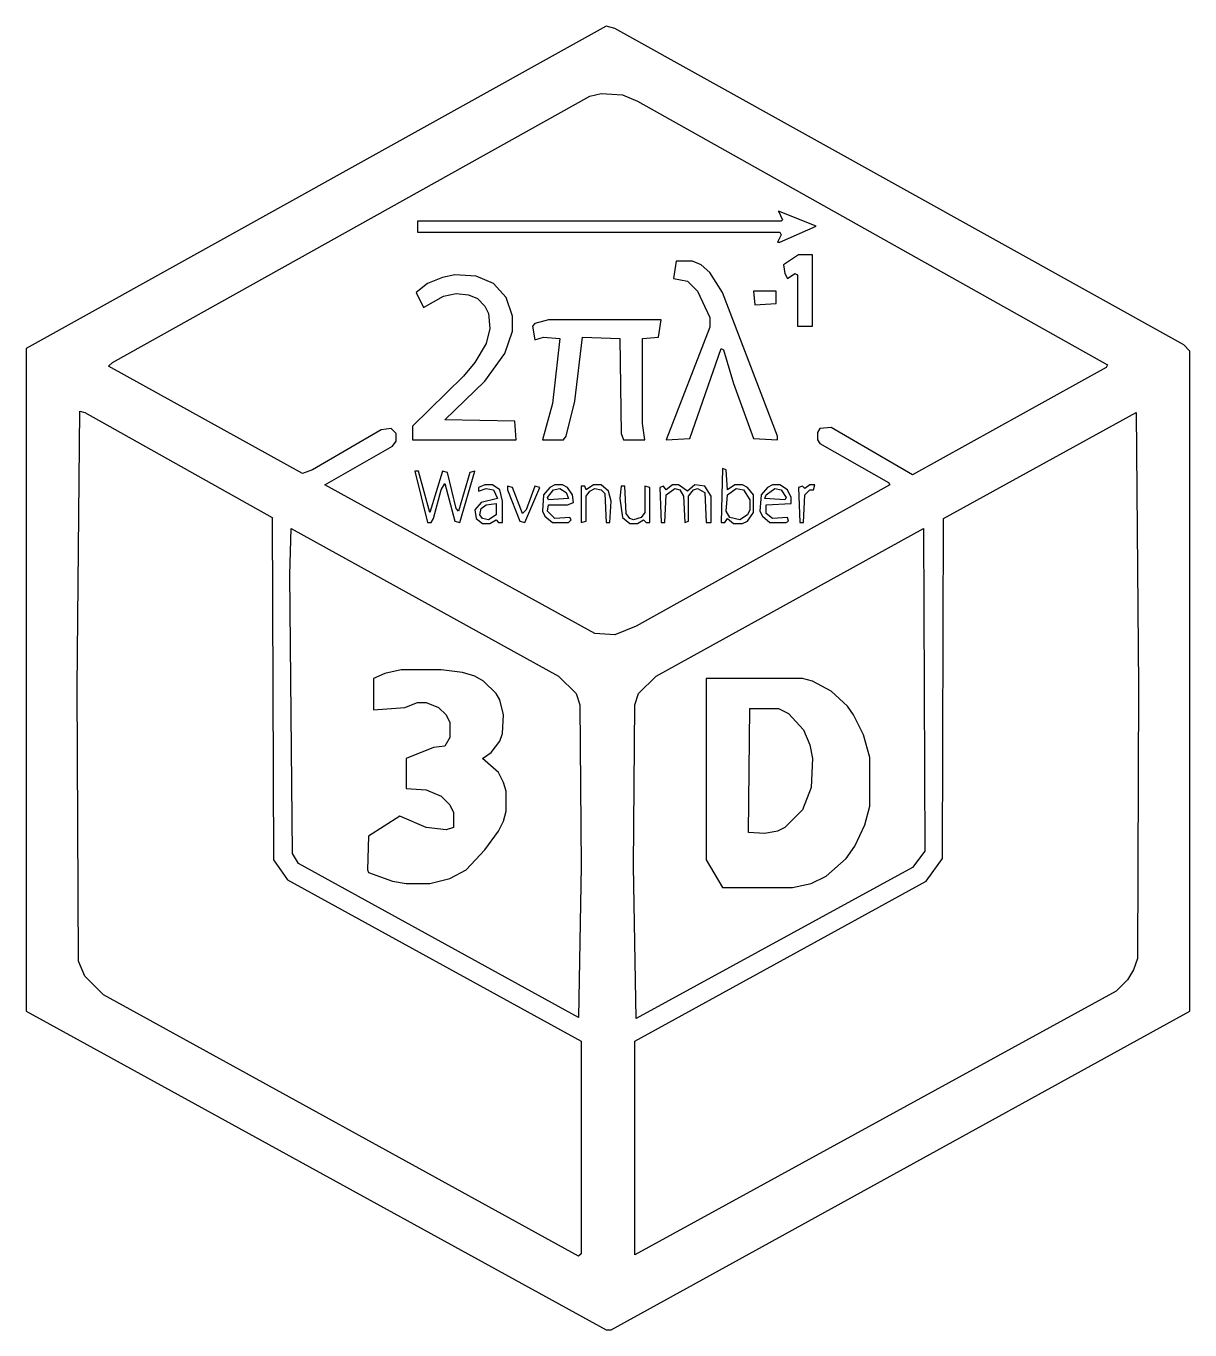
# Model space of a CAD drawing. Header units: millimetres. Extents: x 0 to 2.68, y 0.07 to 3.07.
import ezdxf

# ---------------------------------------------------------------- set-up
doc = ezdxf.new("R2010")
doc.units = ezdxf.units.MM

msp = doc.modelspace()

# ---------------------------------------------------------------- linework, layer by layer
for points in [[(1.3346, 3.0662), (0, 2.3241), (0, 0.7996), (1.3346, 0.0662), (1.3461, 0.0662), (2.6779, 0.7996), (2.6779, 2.3183), (2.6635, 2.3327), (1.3547, 3.0604)], [(0.1898, 2.2838), (0.1985, 2.2924), (1.2972, 2.9051), (1.3231, 2.9108), (1.372, 2.908), (1.4065, 2.8936), (2.488, 2.2867), (2.4851, 2.2809), (2.0393, 2.0336), (1.8523, 2.1429), (1.8265, 2.14), (1.8207, 2.1314), (1.8207, 2.1141), (1.8265, 2.1055), (1.9847, 2.0163), (1.9875, 2.0105), (1.4036, 1.6855), (1.3547, 1.6654), (1.3087, 1.6683), (0.6874, 2.0105), (0.8428, 2.0997), (0.8514, 2.1112), (0.8514, 2.1285), (0.8399, 2.14), (0.8169, 2.1371), (0.6587, 2.0451), (0.6357, 2.0364)], [(1.8178, 2.6059), (1.7315, 2.6405), (1.7402, 2.6203), (1.7373, 2.6174), (0.9003, 2.6174), (0.9003, 2.5916), (1.7344, 2.5916), (1.7373, 2.5858), (1.7287, 2.5686), (1.7344, 2.5686)], [(1.4957, 2.5254), (1.4899, 2.4851), (1.5216, 2.4794), (1.5446, 2.4564), (1.5733, 2.396), (1.5733, 2.373), (1.4727, 2.1141), (1.5273, 2.117), (1.5992, 2.3241), (1.605, 2.3212), (1.628, 2.2435), (1.674, 2.117), (1.7287, 2.1141), (1.7287, 2.1227), (1.6021, 2.4535), (1.5733, 2.4995), (1.5532, 2.5168), (1.5331, 2.5254)], [(1.7776, 2.5398), (1.743, 2.5168), (1.7459, 2.4966), (1.7517, 2.4851), (1.7689, 2.4966), (1.7747, 2.4938), (1.7747, 2.3758), (1.8092, 2.3758), (1.8092, 2.5398)], [(0.9233, 2.4736), (0.8974, 2.4535), (0.9147, 2.419), (0.9607, 2.4449), (0.9895, 2.4506), (1.0182, 2.4477), (1.0384, 2.4391), (1.0556, 2.4219), (1.0642, 2.4046), (1.0671, 2.3701), (1.0585, 2.3356), (1.0326, 2.2924), (1.0067, 2.2608), (0.8888, 2.1457), (0.8888, 2.1141), (1.1275, 2.1141), (1.1246, 2.1572), (0.9636, 2.1601), (1.0556, 2.2493), (1.1016, 2.3126), (1.1189, 2.3643), (1.1189, 2.3988), (1.1045, 2.442), (1.0757, 2.4736), (1.0355, 2.4909), (0.9866, 2.4938), (0.9578, 2.488)], [(1.674, 2.4564), (1.6769, 2.4247), (1.7258, 2.4276), (1.7258, 2.4564)], [(1.1707, 2.3816), (1.1649, 2.3758), (1.1707, 2.3442), (1.1908, 2.35), (1.2282, 2.3471), (1.2109, 2.1975), (1.1879, 2.1141), (1.2368, 2.1141), (1.2426, 2.1227), (1.2627, 2.2033), (1.28, 2.35), (1.3663, 2.3471), (1.3691, 2.1285), (1.3749, 2.1141), (1.4238, 2.1141), (1.418, 2.1515), (1.418, 2.3471), (1.4554, 2.35), (1.4612, 2.3902), (1.2023, 2.3902)], [(0.1237, 2.1802), (0.1352, 2.1774), (0.5666, 1.9358), (0.5695, 1.1477), (0.6012, 1.1016), (1.2771, 0.7306), (1.2771, 0.2416), (1.2713, 0.2359), (0.1783, 0.837), (0.1352, 0.8802), (0.1208, 0.9147), (0.1179, 1.5446)], [(2.5542, 2.1774), (2.5599, 1.5475), (2.557, 0.9204), (2.5484, 0.8945), (2.534, 0.8715), (2.5081, 0.8456), (1.4008, 0.2387), (1.4008, 0.7306), (2.0709, 1.0988), (2.1083, 1.1505), (2.1112, 1.9329)], [(0.8945, 2.0422), (0.9233, 1.9243), (0.9319, 1.9243), (0.9377, 1.9329), (0.9549, 1.999), (0.9636, 2.0134), (0.9866, 1.9271), (0.9981, 1.9243), (1.0326, 2.0422), (1.0211, 2.0393), (0.9952, 1.9501), (0.9895, 1.9559), (0.9693, 2.0393), (0.9578, 2.0422), (0.9291, 1.9473), (0.9032, 2.0422)], [(1.6021, 2.0479), (1.5992, 1.9243), (1.6079, 1.9243), (1.6136, 1.9329), (1.628, 1.9214), (1.6481, 1.9214), (1.6596, 1.9271), (1.674, 1.9473), (1.674, 1.9875), (1.6596, 2.0048), (1.6481, 2.0105), (1.6309, 2.0105), (1.6136, 1.999), (1.6107, 2.0451)], [(1.0412, 2.0048), (1.0412, 1.9962), (1.0585, 2.0019), (1.0757, 1.999), (1.0844, 1.9789), (1.047, 1.9703), (1.0326, 1.953), (1.0355, 1.9329), (1.0499, 1.9214), (1.0671, 1.9214), (1.0815, 1.93), (1.0872, 1.9243), (1.0959, 1.9243), (1.0959, 1.9732), (1.0901, 1.999), (1.0729, 2.0105), (1.0556, 2.0105)], [(1.2167, 2.0105), (1.2052, 2.0048), (1.1908, 1.9875), (1.1879, 1.9501), (1.1937, 1.9386), (1.2109, 1.9243), (1.2483, 1.9243), (1.2541, 1.93), (1.2512, 1.9358), (1.2167, 1.9329), (1.1994, 1.9501), (1.2023, 1.9645), (1.2454, 1.9645), (1.2598, 1.9703), (1.257, 1.9875), (1.2454, 2.0048), (1.2339, 2.0105)], [(1.2771, 2.0077), (1.2771, 1.9243), (1.2886, 1.9271), (1.2886, 1.9847), (1.2972, 1.9962), (1.3087, 2.0019), (1.3231, 1.999), (1.3317, 1.9904), (1.3346, 1.9243), (1.3432, 1.9243), (1.3461, 1.9732), (1.3404, 1.9962), (1.3231, 2.0105), (1.3058, 2.0105), (1.2886, 1.999), (1.2857, 2.0077)], [(1.4583, 2.0048), (1.4612, 1.9243), (1.4698, 1.9243), (1.4727, 1.9875), (1.4928, 2.0019), (1.5043, 1.999), (1.5129, 1.9847), (1.5158, 1.9243), (1.5244, 1.9271), (1.5244, 1.9847), (1.536, 1.999), (1.5446, 2.0019), (1.5618, 1.9933), (1.5647, 1.9243), (1.5762, 1.9243), (1.5762, 1.9847), (1.5618, 2.0077), (1.5388, 2.0105), (1.5216, 1.9962), (1.5014, 2.0105), (1.4871, 2.0105), (1.4727, 1.999), (1.4669, 2.0077)], [(1.7172, 2.0105), (1.7057, 2.0048), (1.6913, 1.9875), (1.6884, 1.9501), (1.6942, 1.9386), (1.7114, 1.9243), (1.7488, 1.9243), (1.7546, 1.9271), (1.7517, 1.9358), (1.7172, 1.9329), (1.7028, 1.9444), (1.7028, 1.9645), (1.7603, 1.9674), (1.7603, 1.9818), (1.7517, 1.999), (1.7344, 2.0105)], [(1.815, 2.0105), (1.8035, 2.0105), (1.7919, 2.0019), (1.7862, 2.0077), (1.7776, 2.0048), (1.7804, 1.9243), (1.7891, 1.9243), (1.7919, 1.9875), (1.8035, 1.999), (1.8121, 1.999)], [(1.1074, 2.0077), (1.1074, 1.999), (1.1361, 1.9271), (1.1477, 1.9243), (1.1822, 2.0048), (1.1707, 2.0077), (1.1505, 1.953), (1.1419, 1.9444), (1.1189, 2.0048)], [(1.1994, 1.9818), (1.2138, 1.999), (1.2282, 2.0019), (1.2426, 1.9933), (1.2483, 1.9789), (1.2023, 1.976)], [(1.3691, 2.0077), (1.3663, 1.9789), (1.372, 1.9358), (1.3893, 1.9214), (1.4065, 1.9214), (1.4209, 1.93), (1.4267, 1.9243), (1.4353, 1.9243), (1.4353, 2.0048), (1.4238, 2.0077), (1.4238, 1.9473), (1.4151, 1.9358), (1.3979, 1.93), (1.3893, 1.9329), (1.3806, 1.9444), (1.3778, 2.0077)], [(1.6337, 2.0019), (1.651, 1.999), (1.6654, 1.976), (1.6654, 1.953), (1.6596, 1.9415), (1.6424, 1.93), (1.6194, 1.9358), (1.6107, 1.9501), (1.6136, 1.9875)], [(1.6999, 1.9789), (1.7028, 1.9875), (1.7229, 2.0019), (1.7373, 1.999), (1.7488, 1.9818), (1.7459, 1.976)], [(1.0815, 1.9674), (1.0815, 1.9415), (1.0642, 1.93), (1.0499, 1.9329), (1.0441, 1.9415), (1.047, 1.9559), (1.0585, 1.9645)], [(0.6098, 1.9099), (1.2253, 1.5705), (1.2656, 1.5302), (1.2742, 1.5043), (1.2771, 1.1333), (1.2713, 0.7852), (0.627, 1.139), (0.6127, 1.162), (0.6069, 1.8035)], [(2.0652, 1.9099), (2.0681, 1.1678), (2.0393, 1.1304), (1.4036, 0.7824), (1.3979, 1.1333), (1.4008, 1.5043), (1.4094, 1.5302), (1.4497, 1.5705)], [(0.8629, 1.5849), (0.8255, 1.5762), (0.7996, 1.5647), (0.7996, 1.4928), (0.8715, 1.4986), (0.9003, 1.5101), (0.9204, 1.5101), (0.9492, 1.4986), (0.9664, 1.4813), (0.9751, 1.464), (0.9751, 1.4295), (0.9636, 1.4094), (0.9377, 1.4065), (0.8744, 1.3806), (0.8744, 1.3116), (0.9204, 1.3087), (0.9549, 1.2943), (0.9751, 1.2742), (0.9837, 1.257), (0.9837, 1.2224), (0.9664, 1.2167), (0.9204, 1.2224), (0.86, 1.2483), (0.7881, 1.2023), (0.7852, 1.1246), (0.7881, 1.1189), (0.8428, 1.0988), (0.8744, 1.093), (0.9291, 1.093), (0.9751, 1.1045), (1.0125, 1.1246), (1.0556, 1.1707), (1.0872, 1.2138), (1.0988, 1.2368), (1.1045, 1.2598), (1.1045, 1.3058), (1.0988, 1.326), (1.0872, 1.349), (1.0499, 1.3806), (1.07, 1.395), (1.0901, 1.4209), (1.0959, 1.4382), (1.0988, 1.4813), (1.0901, 1.5158), (1.0815, 1.5302), (1.0527, 1.559), (1.0326, 1.5705), (1.0038, 1.5791), (0.9549, 1.5849)], [(1.5647, 1.5647), (1.5647, 1.1477), (1.6021, 1.0844), (1.7632, 1.0844), (1.8063, 1.093), (1.8408, 1.1103), (1.8869, 1.1505), (1.907, 1.1793), (1.93, 1.2282), (1.9415, 1.2713), (1.9415, 1.3835), (1.9271, 1.4353), (1.9041, 1.4813), (1.8897, 1.5014), (1.8523, 1.536), (1.8092, 1.559), (1.7862, 1.5647)], [(1.6654, 1.4957), (1.7315, 1.4957), (1.7546, 1.4842), (1.7891, 1.4468), (1.8035, 1.4123), (1.8092, 1.3806), (1.8063, 1.3145), (1.7862, 1.2627), (1.7459, 1.2224), (1.7287, 1.2138), (1.6999, 1.2081), (1.6625, 1.2109)]]:
    msp.add_lwpolyline(points, close=True)

doc.saveas('drawing.dxf')
